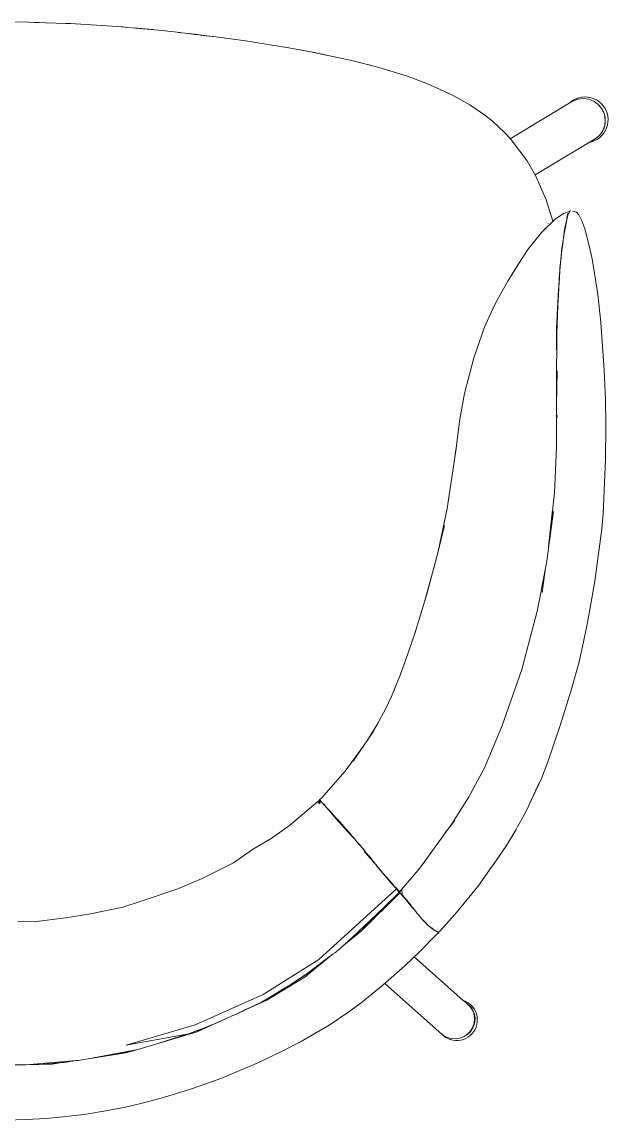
# Model space of a CAD drawing. Header units: millimetres. Extents: x 7998 to 72132, y -12523 to 5591.
# Drawn here: x 65242.1 to 65275.7, y -9745.3 to -9682.6 of the extents above; entities that cross this region are included whole.
import ezdxf

# ---------------------------------------------------------------- set-up
doc = ezdxf.new("R2010")
doc.units = ezdxf.units.MM
doc.layers.add('Xray_Furniture Temporary', color=23, linetype='Continuous', lineweight=15)

msp = doc.modelspace()

# ---------------------------------------------------------------- linework, layer by layer
at = {"layer": 'Xray_Furniture Temporary', "lineweight": 0}
for p, q in [((65241.567, -9682.589), (65242.529, -9682.609)), ((65242.837, -9682.618), (65242.529, -9682.609)), ((65242.837, -9682.618), (65243.139, -9682.618)), ((65243.535, -9682.636), (65242.867, -9682.618)), ((65243.438, -9682.633), (65243.139, -9682.618)), ((65243.546, -9682.639), (65243.535, -9682.636)), ((65245.208, -9682.688), (65243.546, -9682.639)), ((65244.792, -9682.67), (65244.333, -9682.662)), ((65244.792, -9682.67), (65244.95, -9682.681)), ((65247.614, -9682.847), (65245.208, -9682.688)), ((65247.614, -9682.847), (65247.817, -9682.863)), ((65247.844, -9682.866), (65247.817, -9682.863)), ((65247.937, -9682.871), (65247.844, -9682.866)), ((65248.053, -9682.882), (65247.937, -9682.871)), ((65248.068, -9682.883), (65248.053, -9682.882)), ((65248.199, -9682.897), (65248.068, -9682.883)), ((65249.956, -9683.052), (65248.199, -9682.897)), ((65248.601, -9682.932), (65249.188, -9682.973)), ((65249.188, -9682.973), (65249.647, -9683.024)), ((65249.956, -9683.052), (65251.015, -9683.177)), ((65251.089, -9683.185), (65251.015, -9683.177)), ((65251.202, -9683.199), (65251.089, -9683.185)), ((65251.231, -9683.202), (65251.202, -9683.199)), ((65251.272, -9683.206), (65251.231, -9683.202)), ((65251.474, -9683.23), (65251.272, -9683.206)), ((65252.04, -9683.283), (65251.474, -9683.23)), ((65251.474, -9683.23), (65252.048, -9683.299)), ((65252.04, -9683.283), (65252.384, -9683.334)), ((65252.179, -9683.312), (65252.048, -9683.299)), ((65252.179, -9683.312), (65252.34, -9683.334)), ((65252.34, -9683.334), (65252.384, -9683.334)), ((65252.513, -9683.353), (65252.34, -9683.334)), ((65252.404, -9683.334), (65252.384, -9683.334)), ((65252.404, -9683.334), (65252.45, -9683.341)), ((65252.513, -9683.353), (65252.45, -9683.341)), ((65252.45, -9683.341), (65252.606, -9683.357)), ((65252.513, -9683.353), (65252.559, -9683.36)), ((65252.678, -9683.373), (65252.559, -9683.36)), ((65252.678, -9683.373), (65252.606, -9683.357)), ((65252.722, -9683.379), (65252.678, -9683.373)), ((65252.856, -9683.394), (65252.722, -9683.379)), ((65252.874, -9683.397), (65252.856, -9683.394)), ((65253.048, -9683.417), (65252.874, -9683.397)), ((65253.054, -9683.418), (65253.048, -9683.417)), ((65253.094, -9683.423), (65253.054, -9683.418)), ((65254.922, -9683.673), (65253.094, -9683.423)), ((65257.409, -9684.071), (65254.922, -9683.673)), ((65257.409, -9684.071), (65258.639, -9684.295)), ((65257.409, -9684.071), (65258.881, -9684.334)), ((65258.639, -9684.295), (65260.274, -9684.64)), ((65259.286, -9684.423), (65258.881, -9684.334)), ((65259.286, -9684.423), (65259.332, -9684.431)), ((65259.332, -9684.431), (65259.45, -9684.459)), ((65260.274, -9684.64), (65259.45, -9684.459)), ((65260.353, -9684.656), (65260.274, -9684.64)), ((65260.905, -9684.773), (65260.353, -9684.656)), ((65261.673, -9684.954), (65260.905, -9684.773)), ((65261.673, -9684.954), (65261.209, -9684.851)), ((65262.143, -9685.082), (65261.673, -9684.954)), ((65261.673, -9684.954), (65262.052, -9685.065)), ((65261.884, -9685.022), (65261.991, -9685.047)), ((65262.052, -9685.065), (65262.143, -9685.082)), ((65262.143, -9685.082), (65262.274, -9685.122)), ((65262.559, -9685.194), (65262.274, -9685.122)), ((65264.189, -9685.695), (65262.559, -9685.194)), ((65265.326, -9686.12), (65264.189, -9685.695)), ((65265.326, -9686.12), (65266.054, -9686.446)), ((65266.051, -9686.456), (65266.467, -9686.643)), ((65266.768, -9686.775), (65266.054, -9686.446)), ((65266.538, -9686.674), (65266.467, -9686.643)), ((65266.768, -9686.775), (65267.756, -9687.322)), ((65268.674, -9687.96), (65267.756, -9687.322)), ((65273.631, -9687.119), (65270.066, -9689.261)), ((65273.472, -9687.214), (65273.517, -9687.173)), ((65273.529, -9687.163), (65273.517, -9687.173)), ((65273.665, -9687.067), (65273.529, -9687.163)), ((65273.631, -9687.119), (65273.923, -9686.997)), ((65273.812, -9686.991), (65273.665, -9687.067)), ((65273.831, -9686.983), (65273.812, -9686.991)), ((65273.831, -9686.983), (65273.987, -9686.927)), ((65273.923, -9686.997), (65274.24, -9686.957)), ((65274.15, -9686.892), (65273.987, -9686.927)), ((65274.15, -9686.892), (65274.173, -9686.889)), ((65274.173, -9686.889), (65274.338, -9686.876)), ((65274.24, -9686.957), (65274.558, -9687.001)), ((65274.338, -9686.876), (65274.504, -9686.886)), ((65274.504, -9686.886), (65274.527, -9686.89)), ((65274.668, -9686.917), (65274.527, -9686.89)), ((65274.558, -9687.001), (65274.858, -9687.126)), ((65274.668, -9686.917), (65274.689, -9686.921)), ((65274.846, -9686.974), (65274.689, -9686.921)), ((65274.995, -9687.046), (65274.846, -9686.974)), ((65274.858, -9687.126), (65274.963, -9687.206)), ((65275.005, -9687.234), (65274.963, -9687.206)), ((65275.005, -9687.234), (65274.988, -9687.226)), ((65275.134, -9687.138), (65274.995, -9687.046)), ((65275.003, -9687.237), (65275.005, -9687.234)), ((65275.049, -9687.272), (65275.005, -9687.234)), ((65275.005, -9687.234), (65275.018, -9687.248)), ((65275.049, -9687.272), (65275.117, -9687.324)), ((65275.117, -9687.324), (65275.314, -9687.574)), ((65275.26, -9687.246), (65275.134, -9687.138)), ((65275.147, -9687.362), (65275.232, -9687.456)), ((65275.26, -9687.246), (65275.268, -9687.254)), ((65275.268, -9687.254), (65275.377, -9687.375)), ((65269.062, -9688.276), (65268.674, -9687.96)), ((65275.232, -9687.456), (65275.197, -9687.425)), ((65275.232, -9687.456), (65275.225, -9687.461)), ((65275.314, -9687.574), (65275.232, -9687.456)), ((65275.232, -9687.456), (65275.255, -9687.499)), ((65275.32, -9687.581), (65275.322, -9687.587)), ((65275.396, -9687.728), (65275.322, -9687.587)), ((65275.322, -9687.587), (65275.451, -9687.88)), ((65275.396, -9687.728), (65275.362, -9687.678)), ((65275.471, -9687.51), (65275.377, -9687.375)), ((65275.386, -9687.732), (65275.396, -9687.728)), ((65275.451, -9687.88), (65275.396, -9687.728)), ((65275.396, -9687.728), (65275.41, -9687.787)), ((65275.451, -9687.88), (65275.486, -9688.033)), ((65275.451, -9687.88), (65275.501, -9688.191)), ((65275.486, -9688.033), (65275.466, -9687.977)), ((65275.546, -9687.655), (65275.471, -9687.51)), ((65275.602, -9687.809), (65275.546, -9687.655)), ((65275.602, -9687.809), (65275.639, -9687.969)), ((65275.639, -9687.969), (65275.655, -9688.131)), ((65269.734, -9688.897), (65269.062, -9688.276)), ((65275.457, -9688.552), (65275.365, -9688.792)), ((65275.457, -9688.552), (65275.426, -9688.655)), ((65275.426, -9688.655), (65275.433, -9688.614)), ((65275.471, -9688.505), (65275.469, -9688.52)), ((65275.501, -9688.205), (65275.471, -9688.505)), ((65275.471, -9688.505), (65275.496, -9688.349)), ((65275.486, -9688.033), (65275.475, -9688.035)), ((65275.496, -9688.349), (65275.481, -9688.402)), ((65275.486, -9688.033), (65275.485, -9688.095)), ((65275.501, -9688.191), (65275.486, -9688.033)), ((65275.486, -9688.348), (65275.496, -9688.349)), ((65275.496, -9688.349), (65275.492, -9688.296)), ((65275.496, -9688.349), (65275.501, -9688.205)), ((65275.501, -9688.201), (65275.501, -9688.191)), ((65275.501, -9688.201), (65275.501, -9688.205)), ((65275.577, -9688.633), (65275.624, -9688.474)), ((65275.624, -9688.474), (65275.651, -9688.31)), ((65275.651, -9688.31), (65275.656, -9688.144)), ((65275.656, -9688.144), (65275.655, -9688.131)), ((65270.064, -9689.258), (65269.734, -9688.897)), ((65275.002, -9689.202), (65274.918, -9689.268)), ((65275.002, -9689.202), (65275.067, -9689.156)), ((65275.032, -9689.299), (65275.168, -9689.203)), ((65275.067, -9689.156), (65275.047, -9689.167)), ((65275.067, -9689.156), (65275.065, -9689.153)), ((65275.101, -9689.125), (65275.067, -9689.156)), ((65275.067, -9689.156), (65275.079, -9689.142)), ((65275.167, -9689.073), (65275.101, -9689.125)), ((65275.355, -9688.818), (65275.167, -9689.073)), ((65275.168, -9689.203), (65275.29, -9689.089)), ((65275.206, -9689.019), (65275.279, -9688.931)), ((65275.279, -9688.931), (65275.254, -9688.955)), ((65275.276, -9688.928), (65275.279, -9688.931)), ((65275.279, -9688.931), (65275.321, -9688.863)), ((65275.279, -9688.931), (65275.293, -9688.902)), ((65275.29, -9689.089), (65275.306, -9689.073)), ((65275.306, -9689.073), (65275.411, -9688.945)), ((65275.365, -9688.792), (65275.426, -9688.655)), ((65275.426, -9688.655), (65275.402, -9688.695)), ((65275.499, -9688.804), (65275.411, -9688.945)), ((65275.426, -9688.655), (65275.418, -9688.652)), ((65275.499, -9688.804), (65275.51, -9688.784)), ((65275.51, -9688.784), (65275.577, -9688.633)), ((65270.619, -9689.972), (65270.064, -9689.258)), ((65274.918, -9689.268), (65271.487, -9691.33)), ((65274.696, -9689.445), (65274.584, -9689.469)), ((65274.696, -9689.445), (65274.711, -9689.441)), ((65274.711, -9689.441), (65274.867, -9689.385)), ((65274.867, -9689.385), (65275.015, -9689.309)), ((65275.015, -9689.309), (65275.032, -9689.299)), ((65270.619, -9689.972), (65271.024, -9690.535)), ((65271.525, -9691.395), (65271.024, -9690.535)), ((65272.123, -9692.751), (65271.525, -9691.395)), ((65272.123, -9692.751), (65272.443, -9693.774)), ((65272.329, -9693.462), (65272.349, -9693.53)), ((65273.109, -9693.544), (65272.641, -9693.858)), ((65273.109, -9693.544), (65273.371, -9693.447)), ((65273.36, -9693.563), (65273.308, -9693.757)), ((65273.366, -9693.624), (65273.308, -9693.892)), ((65273.426, -9693.496), (65273.36, -9693.563)), ((65273.469, -9693.403), (65273.366, -9693.624)), ((65273.469, -9693.403), (65273.371, -9693.447)), ((65273.51, -9693.384), (65273.469, -9693.403)), ((65273.51, -9693.384), (65273.532, -9693.387)), ((65273.51, -9693.384), (65273.515, -9693.394)), ((65273.532, -9693.387), (65273.52, -9693.4)), ((65273.535, -9693.399), (65273.52, -9693.4)), ((65273.532, -9693.387), (65273.535, -9693.399)), ((65273.621, -9693.394), (65273.851, -9693.467)), ((65273.851, -9693.467), (65273.98, -9693.616)), ((65274.161, -9693.956), (65273.98, -9693.616)), ((65272.641, -9693.858), (65271.863, -9694.603)), ((65272.238, -9694.094), (65272.227, -9694.099)), ((65272.228, -9694.103), (65272.239, -9694.097)), ((65272.502, -9693.972), (65272.443, -9693.774)), ((65272.491, -9693.977), (65272.502, -9693.972)), ((65272.492, -9693.981), (65272.502, -9693.972)), ((65272.502, -9693.972), (65272.532, -9693.963)), ((65273.258, -9694.04), (65273.166, -9694.447)), ((65273.2, -9694.394), (65273.233, -9694.229)), ((65273.218, -9694.347), (65273.269, -9694.075)), ((65273.233, -9694.229), (65273.262, -9694.09)), ((65273.258, -9694.04), (65273.311, -9693.762)), ((65273.262, -9694.09), (65273.269, -9694.075)), ((65273.269, -9694.075), (65273.288, -9693.974)), ((65273.288, -9693.974), (65273.308, -9693.892)), ((65273.311, -9693.762), (65273.308, -9693.757)), ((65273.339, -9693.746), (65273.311, -9693.762)), ((65273.337, -9693.721), (65273.346, -9693.716)), ((65274.161, -9693.956), (65274.328, -9694.413)), ((65271.863, -9694.603), (65271.071, -9695.584)), ((65272.053, -9694.366), (65272.062, -9694.362)), ((65272.065, -9694.369), (65272.054, -9694.374)), ((65273.136, -9694.808), (65273.097, -9695.058)), ((65273.166, -9694.447), (65273.105, -9694.925)), ((65273.105, -9694.925), (65273.127, -9694.806)), ((65273.127, -9694.806), (65273.164, -9694.586)), ((65273.173, -9694.587), (65273.136, -9694.808)), ((65273.164, -9694.586), (65273.2, -9694.394)), ((65273.209, -9694.395), (65273.173, -9694.587)), ((65273.218, -9694.347), (65273.209, -9694.395)), ((65274.328, -9694.413), (65274.575, -9695.378)), ((65273.008, -9695.52), (65272.931, -9696.401)), ((65273.008, -9695.52), (65273.081, -9695.108)), ((65273.009, -9695.651), (65273.081, -9695.108)), ((65273.057, -9695.339), (65273.018, -9695.653)), ((65273.097, -9695.058), (65273.057, -9695.339)), ((65273.081, -9695.108), (65273.088, -9695.056)), ((65273.088, -9695.056), (65273.105, -9694.925)), ((65274.75, -9696.12), (65274.575, -9695.378)), ((65270.561, -9696.384), (65271.071, -9695.584)), ((65273.009, -9695.651), (65272.92, -9696.507)), ((65272.973, -9696.066), (65272.942, -9696.382)), ((65272.967, -9696.052), (65272.973, -9696.066)), ((65272.979, -9695.999), (65272.973, -9696.066)), ((65272.979, -9695.999), (65272.975, -9695.978)), ((65273.018, -9695.653), (65272.979, -9695.999)), ((65275.037, -9697.919), (65274.75, -9696.12)), ((65270.561, -9696.384), (65269.943, -9697.36)), ((65272.897, -9696.799), (65272.921, -9696.515)), ((65272.905, -9696.647), (65272.897, -9696.799)), ((65272.921, -9696.515), (65272.905, -9696.647)), ((65272.942, -9696.382), (65272.906, -9696.8)), ((65272.921, -9696.515), (65272.92, -9696.507)), ((65272.928, -9696.541), (65272.921, -9696.515)), ((65269.226, -9698.664), (65269.943, -9697.36)), ((65272.834, -9697.73), (65272.864, -9697.25)), ((65272.873, -9697.251), (65272.843, -9697.731)), ((65272.864, -9697.25), (65272.897, -9696.799)), ((65272.906, -9696.8), (65272.873, -9697.251)), ((65272.821, -9697.887), (65272.76, -9698.959)), ((65272.821, -9697.887), (65272.806, -9698.234)), ((65272.843, -9697.731), (65272.815, -9698.235)), ((65272.821, -9697.887), (65272.834, -9697.73)), ((65275.037, -9697.919), (65275.068, -9698.158)), ((65268.839, -9699.471), (65269.226, -9698.664)), ((65272.802, -9698.319), (65272.759, -9699.301)), ((65272.815, -9698.235), (65272.79, -9698.76)), ((65272.802, -9698.319), (65272.806, -9698.234)), ((65275.25, -9699.771), (65275.068, -9698.158)), ((65272.76, -9698.959), (65272.711, -9700.08)), ((65272.762, -9699.229), (65272.769, -9699.269)), ((65272.79, -9698.76), (65272.768, -9699.302)), ((65268.597, -9700.028), (65268.839, -9699.471)), ((65272.75, -9699.857), (65272.735, -9700.421)), ((65272.759, -9699.301), (65272.75, -9699.857)), ((65272.768, -9699.317), (65272.75, -9699.857)), ((65272.768, -9699.302), (65272.768, -9699.311)), ((65272.768, -9699.311), (65272.768, -9699.317)), ((65275.25, -9699.771), (65275.442, -9702.489)), ((65268.282, -9700.906), (65268.597, -9700.028)), ((65272.711, -9700.08), (65272.718, -9701.154)), ((65272.735, -9700.421), (65272.725, -9700.991)), ((65267.99, -9701.789), (65268.282, -9700.906)), ((65272.725, -9700.991), (65272.718, -9701.154)), ((65272.718, -9701.154), (65272.719, -9701.565)), ((65272.725, -9700.991), (65272.719, -9701.565)), ((65267.447, -9703.831), (65267.99, -9701.789)), ((65272.719, -9701.565), (65272.715, -9702.144)), ((65272.715, -9702.144), (65272.714, -9702.726)), ((65272.714, -9702.726), (65272.712, -9702.752)), ((65272.712, -9702.752), (65272.713, -9703.311)), ((65272.713, -9704.488), (65272.739, -9702.535)), ((65275.442, -9702.489), (65275.507, -9704.175)), ((65272.713, -9703.311), (65272.713, -9704.488)), ((65267.447, -9703.831), (65267.174, -9705.284)), ((65275.507, -9704.175), (65275.525, -9705.692)), ((65272.714, -9704.658), (65272.712, -9704.803)), ((65272.712, -9704.865), (65272.712, -9704.803)), ((65272.712, -9704.865), (65272.714, -9705.019)), ((65272.713, -9704.488), (65272.714, -9704.658)), ((65266.957, -9707.109), (65267.174, -9705.284)), ((65272.714, -9705.278), (65272.712, -9705.219)), ((65272.712, -9706.903), (65272.712, -9705.29)), ((65272.714, -9705.019), (65272.714, -9705.208)), ((65272.738, -9705.06), (65272.714, -9705.208)), ((65272.714, -9705.278), (65272.738, -9705.12)), ((65275.519, -9707.589), (65275.525, -9705.692)), ((65267.011, -9706.655), (65266.906, -9707.452)), ((65266.464, -9710.395), (65266.957, -9707.109)), ((65272.592, -9709.508), (65272.712, -9706.903)), ((65275.519, -9707.589), (65275.38, -9710.708)), ((65272.592, -9709.508), (65272.372, -9711.572)), ((65266.464, -9710.395), (65265.952, -9712.846)), ((65272.539, -9710.568), (65272.243, -9712.655)), ((65272.489, -9710.471), (65272.255, -9712.575)), ((65272.489, -9710.471), (65272.458, -9710.823)), ((65272.458, -9710.823), (65272.381, -9711.573)), ((65275.296, -9711.561), (65275.38, -9710.708)), ((65265.952, -9712.846), (65266.307, -9711.369)), ((65272.372, -9711.572), (65272.255, -9712.575)), ((65272.381, -9711.573), (65272.287, -9712.346)), ((65275.296, -9711.561), (65274.892, -9714.557)), ((65265.952, -9712.846), (65265.302, -9715.3)), ((65272.209, -9712.964), (65272.145, -9713.514)), ((65272.243, -9712.655), (65272.209, -9712.964)), ((65265.772, -9713.528), (65265.166, -9715.736)), ((65271.896, -9714.77), (65272.145, -9713.514)), ((65272.063, -9713.927), (65271.882, -9715.206)), ((65271.877, -9714.875), (65271.845, -9715.029)), ((65271.896, -9714.77), (65271.877, -9714.875)), ((65274.892, -9714.557), (65274.558, -9716.485)), ((65264.605, -9717.534), (65265.302, -9715.3)), ((65271.6, -9716.269), (65271.845, -9715.029)), ((65271.6, -9716.269), (65270.719, -9719.59)), ((65274.558, -9716.485), (65274.462, -9717.007)), ((65274.462, -9717.007), (65274.259, -9718.025)), ((65264.605, -9717.534), (65264.076, -9719.081)), ((65274.009, -9719.151), (65274.259, -9718.025)), ((65263.711, -9720.071), (65264.076, -9719.081)), ((65273.562, -9720.725), (65274.009, -9719.151)), ((65263.808, -9719.832), (65263.279, -9721.136)), ((65270.719, -9719.59), (65269.579, -9722.847)), ((65263.279, -9721.136), (65262.939, -9721.872)), ((65273.562, -9720.725), (65272.926, -9722.798)), ((65262.231, -9723.161), (65262.939, -9721.872)), ((65262.49, -9722.69), (65261.86, -9723.699)), ((65268.589, -9725.219), (65269.579, -9722.847)), ((65272.21, -9724.879), (65272.926, -9722.798)), ((65261.077, -9724.834), (65262.231, -9723.161)), ((65261.648, -9724.006), (65260.62, -9725.412)), ((65272.21, -9724.879), (65271.845, -9725.821)), ((65260.62, -9725.412), (65259.271, -9726.944)), ((65267.67, -9726.92), (65268.589, -9725.219)), ((65271.149, -9727.309), (65271.845, -9725.821)), ((65271.149, -9727.309), (65271.739, -9726.034)), ((65259.059, -9727.139), (65257.438, -9728.507)), ((65259.159, -9727.074), (65259.059, -9727.139)), ((65259.059, -9727.139), (65259.171, -9727.268)), ((65259.159, -9727.074), (65259.177, -9727.078)), ((65259.171, -9727.268), (65259.159, -9727.074)), ((65259.174, -9727.089), (65259.159, -9727.074)), ((65259.271, -9726.944), (65259.164, -9727.029)), ((65259.184, -9727.064), (65259.164, -9727.029)), ((65259.174, -9727.089), (65259.177, -9727.078)), ((65259.196, -9727.104), (65259.174, -9727.089)), ((65259.177, -9727.078), (65259.196, -9727.104)), ((65259.202, -9727.098), (65259.177, -9727.078)), ((65259.184, -9727.064), (65259.21, -9727.099)), ((65259.184, -9727.072), (65259.184, -9727.064)), ((65259.184, -9727.072), (65259.21, -9727.099)), ((65259.202, -9727.098), (65259.184, -9727.072)), ((65259.188, -9727.059), (65259.28, -9727.175)), ((65259.196, -9727.104), (65259.223, -9727.136)), ((65259.204, -9727.105), (65259.202, -9727.098)), ((65259.247, -9727.15), (65259.204, -9727.105)), ((65259.21, -9727.099), (65259.236, -9727.119)), ((65259.298, -9727.208), (65259.223, -9727.136)), ((65259.236, -9727.119), (65259.261, -9727.152)), ((65259.249, -9727.152), (65259.247, -9727.15)), ((65259.255, -9727.158), (65259.249, -9727.152)), ((65259.298, -9727.208), (65259.255, -9727.158)), ((65259.261, -9727.152), (65259.265, -9727.156)), ((65259.336, -9727.233), (65259.28, -9727.175)), ((65259.28, -9727.175), (65259.31, -9727.198)), ((65259.31, -9727.198), (65259.336, -9727.233)), ((65259.43, -9727.347), (65259.33, -9727.239)), ((65259.336, -9727.233), (65259.436, -9727.341)), ((65259.43, -9727.347), (65259.336, -9727.233)), ((65259.474, -9727.392), (65259.43, -9727.347)), ((65259.436, -9727.341), (65259.481, -9727.386)), ((65259.554, -9727.482), (65259.474, -9727.392)), ((65259.481, -9727.386), (65259.561, -9727.476)), ((65259.576, -9727.513), (65259.554, -9727.482)), ((65259.561, -9727.476), (65259.71, -9727.639)), ((65259.576, -9727.513), (65259.623, -9727.566)), ((65266.719, -9728.419), (65267.67, -9726.92)), ((65271.142, -9727.323), (65270.948, -9727.741)), ((65271.142, -9727.323), (65271.149, -9727.309)), ((65259.653, -9727.598), (65259.623, -9727.566)), ((65259.704, -9727.646), (65259.653, -9727.598)), ((65259.653, -9727.598), (65259.791, -9727.757)), ((65259.807, -9727.761), (65259.704, -9727.646)), ((65259.71, -9727.639), (65259.879, -9727.825)), ((65259.791, -9727.757), (65259.801, -9727.767)), ((65259.801, -9727.767), (65259.945, -9727.917)), ((65259.801, -9727.767), (65260.247, -9728.277)), ((65259.845, -9727.801), (65259.807, -9727.761)), ((65259.873, -9727.831), (65259.845, -9727.801)), ((65259.873, -9727.831), (65260.247, -9728.277)), ((65259.98, -9727.941), (65259.873, -9727.831)), ((65259.879, -9727.825), (65259.98, -9727.941)), ((65260.024, -9727.998), (65259.945, -9727.917)), ((65260.023, -9727.981), (65259.98, -9727.941)), ((65260.031, -9727.992), (65260.023, -9727.981)), ((65260.024, -9727.998), (65260.056, -9728.034)), ((65260.031, -9727.992), (65260.059, -9728.021)), ((65260.25, -9728.248), (65260.056, -9728.034)), ((65260.056, -9728.034), (65260.166, -9728.142)), ((65260.059, -9728.021), (65260.063, -9728.028)), ((65260.063, -9728.028), (65260.166, -9728.142)), ((65260.166, -9728.142), (65260.202, -9728.178)), ((65270.948, -9727.741), (65270.487, -9728.586)), ((65256.405, -9729.253), (65257.438, -9728.507)), ((65260.202, -9728.178), (65260.256, -9728.241)), ((65260.996, -9729.098), (65260.247, -9728.277)), ((65260.447, -9728.467), (65260.25, -9728.248)), ((65260.256, -9728.241), (65260.453, -9728.461)), ((65260.643, -9728.687), (65260.447, -9728.467)), ((65260.453, -9728.461), (65260.649, -9728.681)), ((65260.54, -9728.55), (65260.453, -9728.461)), ((65260.649, -9728.681), (65260.54, -9728.55)), ((65260.833, -9728.902), (65260.643, -9728.687)), ((65260.649, -9728.681), (65260.793, -9728.843)), ((65266.719, -9728.419), (65264.886, -9730.943)), ((65266.327, -9728.959), (65266.889, -9728.231)), ((65269.857, -9729.664), (65270.4, -9728.739)), ((65270.4, -9728.739), (65270.487, -9728.586)), ((65255.332, -9729.887), (65256.405, -9729.253)), ((65260.983, -9729.075), (65260.793, -9728.843)), ((65260.983, -9729.075), (65260.833, -9728.902)), ((65260.936, -9729.033), (65260.983, -9729.075)), ((65260.99, -9729.081), (65260.983, -9729.075)), ((65261.012, -9729.106), (65260.99, -9729.081)), ((65261.042, -9729.14), (65260.996, -9729.098)), ((65260.996, -9729.098), (65261.174, -9729.293)), ((65261.031, -9729.119), (65261.012, -9729.106)), ((65261.042, -9729.14), (65261.012, -9729.106)), ((65261.174, -9729.293), (65261.064, -9729.161)), ((65261.322, -9729.468), (65261.174, -9729.293)), ((65254.249, -9730.643), (65255.332, -9729.887)), ((65261.46, -9729.632), (65261.322, -9729.468)), ((65261.421, -9729.571), (65261.322, -9729.468)), ((65261.421, -9729.571), (65261.467, -9729.626)), ((65261.59, -9729.789), (65261.46, -9729.632)), ((65261.467, -9729.626), (65261.484, -9729.644)), ((65261.484, -9729.644), (65261.597, -9729.783)), ((65261.686, -9729.906), (65261.59, -9729.789)), ((65261.597, -9729.783), (65261.651, -9729.849)), ((65261.651, -9729.849), (65261.846, -9730.087)), ((65261.715, -9729.936), (65261.686, -9729.906)), ((65261.716, -9729.942), (65261.715, -9729.936)), ((65262.094, -9730.406), (65261.716, -9729.942)), ((65261.741, -9730.013), (65262.094, -9730.406)), ((65261.741, -9730.013), (65262.231, -9730.573)), ((65269.857, -9729.664), (65269.113, -9730.747)), ((65252.455, -9731.549), (65254.249, -9730.643)), ((65262.101, -9730.4), (65261.846, -9730.087)), ((65262.332, -9730.676), (65262.001, -9730.25)), ((65262.231, -9730.573), (65262.094, -9730.406)), ((65262.101, -9730.4), (65262.237, -9730.567)), ((65262.236, -9730.584), (65262.231, -9730.573)), ((65262.372, -9730.745), (65262.236, -9730.584)), ((65262.237, -9730.567), (65262.332, -9730.676)), ((65262.332, -9730.676), (65262.378, -9730.739)), ((65262.443, -9730.831), (65262.372, -9730.745)), ((65262.378, -9730.739), (65262.522, -9730.912)), ((65262.443, -9730.831), (65263.086, -9731.6)), ((65262.522, -9730.912), (65262.664, -9731.084)), ((65262.664, -9731.084), (65262.71, -9731.139)), ((65262.71, -9731.139), (65262.784, -9731.23)), ((65263.17, -9731.653), (65262.784, -9731.23)), ((65262.922, -9731.392), (65262.784, -9731.23)), ((65263.738, -9732.297), (65264.886, -9730.943)), ((65268.205, -9731.997), (65268.983, -9730.922)), ((65269.113, -9730.747), (65268.983, -9730.922)), ((65252.455, -9731.549), (65251.059, -9732.133)), ((65262.922, -9731.392), (65262.935, -9731.408)), ((65262.935, -9731.408), (65263.169, -9731.684)), ((65263.162, -9731.69), (65263.086, -9731.6)), ((65263.217, -9731.757), (65263.162, -9731.69)), ((65263.169, -9731.684), (65263.266, -9731.795)), ((65263.17, -9731.653), (65263.42, -9731.97)), ((65263.17, -9731.653), (65263.349, -9731.89)), ((65263.259, -9731.801), (65263.217, -9731.757)), ((65263.285, -9731.831), (65263.259, -9731.801)), ((65263.266, -9731.795), (65263.349, -9731.89)), ((65263.567, -9732.139), (65263.285, -9731.831)), ((65263.349, -9731.89), (65263.42, -9731.97)), ((65249.022, -9732.817), (65251.059, -9732.133)), ((65263.567, -9732.139), (65259.113, -9736.169)), ((65263.753, -9732.363), (65261.562, -9734.531)), ((65263.695, -9732.37), (65262.967, -9733.074)), ((65263.496, -9732.045), (65263.488, -9732.053)), ((65263.496, -9732.045), (65263.618, -9732.168)), ((65263.682, -9732.276), (65263.567, -9732.139)), ((65263.618, -9732.168), (65263.694, -9732.256)), ((65263.678, -9732.333), (65263.691, -9732.315)), ((65263.695, -9732.332), (65263.678, -9732.333)), ((65263.687, -9732.275), (65263.682, -9732.276)), ((65263.694, -9732.256), (65263.687, -9732.275)), ((65263.687, -9732.275), (65263.69, -9732.279)), ((65263.69, -9732.279), (65263.715, -9732.272)), ((65263.691, -9732.315), (65263.694, -9732.283)), ((65263.691, -9732.315), (65263.695, -9732.332)), ((65263.715, -9732.272), (65263.694, -9732.256)), ((65263.738, -9732.297), (65263.694, -9732.283)), ((65263.695, -9732.332), (65263.695, -9732.37)), ((65263.738, -9732.297), (65263.715, -9732.272)), ((65263.725, -9732.328), (65263.756, -9732.359)), ((65263.753, -9732.363), (65263.725, -9732.328)), ((65263.839, -9732.178), (65263.729, -9732.324)), ((65263.729, -9732.324), (65263.743, -9732.334)), ((65263.743, -9732.334), (65263.839, -9732.178)), ((65263.756, -9732.359), (65263.753, -9732.363)), ((65263.756, -9732.359), (65263.969, -9732.585)), ((65263.859, -9732.155), (65263.886, -9732.464)), ((65263.886, -9732.464), (65263.959, -9732.562)), ((65268.205, -9731.997), (65267.255, -9733.154)), ((65246.059, -9733.564), (65247.917, -9733.173)), ((65249.022, -9732.817), (65247.917, -9733.173)), ((65262.967, -9733.074), (65262.832, -9733.206)), ((65263.959, -9732.562), (65264.007, -9732.618)), ((65263.969, -9732.585), (65264.114, -9732.757)), ((65264.007, -9732.618), (65264.061, -9732.68)), ((65264.061, -9732.68), (65264.119, -9732.75)), ((65264.178, -9732.834), (65264.114, -9732.757)), ((65264.119, -9732.75), (65264.183, -9732.827)), ((65264.317, -9733.034), (65264.163, -9732.859)), ((65264.247, -9732.919), (65264.178, -9732.834)), ((65264.183, -9732.827), (65264.253, -9732.913)), ((65264.253, -9732.913), (65264.32, -9732.997)), ((65264.314, -9733.003), (65264.32, -9732.997)), ((65264.317, -9733.034), (65264.329, -9733.022)), ((65264.318, -9733.008), (65264.324, -9733.002)), ((65264.322, -9733.013), (65264.318, -9733.008)), ((65264.32, -9733.037), (65264.329, -9733.022)), ((65264.484, -9733.219), (65264.32, -9733.037)), ((65264.329, -9733.022), (65264.322, -9733.013)), ((65264.324, -9733.002), (65264.328, -9732.998)), ((65264.328, -9733.007), (65264.338, -9733.012)), ((65264.329, -9733.022), (65264.335, -9733.015)), ((65264.402, -9733.114), (65264.329, -9733.022)), ((65264.335, -9733.015), (65264.341, -9733.016)), ((65264.341, -9733.016), (65264.408, -9733.107)), ((65264.484, -9733.219), (65264.402, -9733.114)), ((65264.575, -9733.32), (65264.408, -9733.107)), ((65266.872, -9733.611), (65267.255, -9733.154)), ((65244.642, -9733.798), (65242.981, -9734.001)), ((65244.642, -9733.798), (65246.059, -9733.564)), ((65262.832, -9733.206), (65262.064, -9733.946)), ((65262.466, -9733.567), (65262.069, -9733.953)), ((65262.832, -9733.206), (65262.466, -9733.567)), ((65264.524, -9733.269), (65264.484, -9733.219)), ((65264.524, -9733.269), (65264.53, -9733.276)), ((65264.661, -9733.428), (65264.53, -9733.276)), ((65264.575, -9733.32), (65264.661, -9733.428)), ((65264.661, -9733.428), (65264.747, -9733.534)), ((65264.747, -9733.534), (65264.831, -9733.638)), ((65264.831, -9733.638), (65264.913, -9733.735)), ((65264.913, -9733.735), (65264.992, -9733.825)), ((65264.989, -9733.836), (65264.913, -9733.735)), ((65266.872, -9733.611), (65266.047, -9734.545)), ((65242.981, -9734.001), (65241.921, -9734.012)), ((65261.659, -9734.338), (65261.239, -9734.721)), ((65261.455, -9734.512), (65261.654, -9734.331)), ((65261.654, -9734.331), (65262.064, -9733.946)), ((65262.069, -9733.953), (65261.659, -9734.338)), ((65265.061, -9733.915), (65264.989, -9733.836)), ((65265.058, -9733.919), (65264.989, -9733.836)), ((65265.134, -9733.992), (65265.058, -9733.919)), ((65265.134, -9733.992), (65265.061, -9733.915)), ((65265.067, -9733.909), (65265.14, -9733.985)), ((65265.14, -9733.985), (65265.21, -9734.056)), ((65265.271, -9734.128), (65265.204, -9734.063)), ((65265.21, -9734.056), (65265.277, -9734.122)), ((65265.337, -9734.189), (65265.271, -9734.128)), ((65265.365, -9734.233), (65265.271, -9734.128)), ((65265.277, -9734.122), (65265.343, -9734.183)), ((65265.402, -9734.246), (65265.337, -9734.189)), ((65265.343, -9734.183), (65265.408, -9734.239)), ((65265.776, -9734.542), (65265.365, -9734.233)), ((65265.465, -9734.298), (65265.402, -9734.246)), ((65265.408, -9734.239), (65265.471, -9734.292)), ((65265.527, -9734.348), (65265.465, -9734.298)), ((65265.471, -9734.292), (65265.533, -9734.341)), ((65265.588, -9734.393), (65265.527, -9734.348)), ((65265.533, -9734.341), (65265.594, -9734.387)), ((65265.647, -9734.435), (65265.588, -9734.393)), ((65265.594, -9734.387), (65265.653, -9734.429)), ((65265.702, -9734.473), (65265.647, -9734.435)), ((65265.653, -9734.429), (65265.708, -9734.467)), ((65261.562, -9734.531), (65260.559, -9735.346)), ((65261.082, -9734.86), (65260.559, -9735.346)), ((65261.239, -9734.721), (65261.082, -9734.86)), ((65261.455, -9734.512), (65261.239, -9734.721)), ((65265.846, -9734.745), (65264.896, -9735.71)), ((65265.753, -9734.507), (65265.702, -9734.473)), ((65265.708, -9734.467), (65265.715, -9734.472)), ((65265.715, -9734.472), (65265.743, -9734.493)), ((65265.8, -9734.536), (65265.743, -9734.493)), ((65265.8, -9734.536), (65265.753, -9734.507)), ((65265.983, -9734.655), (65265.776, -9734.542)), ((65265.841, -9734.561), (65265.8, -9734.536)), ((65265.875, -9734.58), (65265.841, -9734.561)), ((65265.983, -9734.655), (65265.846, -9734.745)), ((65265.901, -9734.593), (65265.875, -9734.58)), ((65265.956, -9734.628), (65265.901, -9734.593)), ((65265.965, -9734.62), (65266.047, -9734.545)), ((65265.965, -9734.62), (65265.983, -9734.655)), ((65260.008, -9735.802), (65260.338, -9735.551)), ((65260.554, -9735.35), (65260.338, -9735.551)), ((65259.113, -9736.169), (65255.934, -9738.163)), ((65259.958, -9735.835), (65258.334, -9737.156)), ((65259.482, -9736.207), (65258.334, -9737.156)), ((65259.011, -9736.56), (65259.478, -9736.2)), ((65259.011, -9736.56), (65259.482, -9736.207)), ((65259.482, -9736.207), (65259.015, -9736.568)), ((65259.478, -9736.2), (65259.59, -9736.11)), ((65259.592, -9736.119), (65259.482, -9736.207)), ((65259.732, -9736.003), (65259.599, -9736.113)), ((65259.599, -9736.113), (65259.737, -9736.008)), ((65264.896, -9735.71), (65264.047, -9736.528)), ((65267.377, -9738.508), (65264.577, -9736.018)), ((65258.526, -9736.926), (65258.009, -9737.284)), ((65258.311, -9737.065), (65258.522, -9736.919)), ((65258.522, -9736.919), (65259.011, -9736.56)), ((65259.015, -9736.568), (65258.526, -9736.926)), ((65264.047, -9736.528), (65262.807, -9737.62)), ((65258.334, -9737.156), (65256.142, -9738.503)), ((65258.334, -9737.156), (65256.483, -9738.221)), ((65257.454, -9737.635), (65258.005, -9737.276)), ((65258.009, -9737.284), (65257.458, -9737.642)), ((65258.005, -9737.276), (65258.089, -9737.218)), ((65258.089, -9737.218), (65258.223, -9737.13)), ((65258.223, -9737.13), (65258.311, -9737.065)), ((65266.169, -9740.451), (65262.897, -9737.541)), ((65255.934, -9738.163), (65252.051, -9739.901)), ((65256.565, -9738.174), (65256.76, -9738.054)), ((65256.76, -9738.054), (65256.862, -9737.995)), ((65256.862, -9737.995), (65257.454, -9737.635)), ((65257.458, -9737.642), (65256.937, -9737.96)), ((65261.541, -9738.643), (65262.807, -9737.62)), ((65254.802, -9739.108), (65256.142, -9738.503)), ((65255.121, -9738.948), (65255.841, -9738.609)), ((65255.841, -9738.609), (65256.483, -9738.221)), ((65260.831, -9739.167), (65261.541, -9738.643)), ((65267.384, -9738.51), (65267.377, -9738.508)), ((65267.522, -9738.568), (65267.384, -9738.51)), ((65267.584, -9738.692), (65267.384, -9738.51)), ((65267.522, -9738.568), (65267.534, -9738.574)), ((65267.534, -9738.574), (65267.663, -9738.649)), ((65267.584, -9738.692), (65267.596, -9738.699)), ((65267.596, -9738.699), (65267.588, -9738.696)), ((65267.594, -9738.701), (65267.596, -9738.699)), ((65267.596, -9738.699), (65267.705, -9738.785)), ((65267.665, -9738.764), (65267.596, -9738.699)), ((65267.596, -9738.699), (65267.628, -9738.731)), ((65267.663, -9738.649), (65267.781, -9738.741)), ((65267.685, -9738.779), (65267.665, -9738.764)), ((65267.685, -9738.779), (65267.7, -9738.791)), ((65267.705, -9738.785), (65267.7, -9738.791)), ((65267.7, -9738.791), (65267.732, -9738.828)), ((65267.705, -9738.785), (65267.802, -9738.885)), ((65267.732, -9738.828), (65267.745, -9738.851)), ((65267.802, -9738.885), (65267.732, -9738.828)), ((65267.781, -9738.741), (65267.795, -9738.753)), ((65267.795, -9738.753), (65267.899, -9738.861)), ((65253.809, -9739.557), (65254.21, -9739.376)), ((65254.227, -9739.368), (65254.799, -9739.1)), ((65254.227, -9739.368), (65254.771, -9739.123)), ((65254.802, -9739.108), (65254.771, -9739.123)), ((65254.799, -9739.1), (65254.822, -9739.088)), ((65255.105, -9738.956), (65254.802, -9739.108)), ((65254.822, -9739.088), (65255.105, -9738.956)), ((65259.705, -9739.927), (65260.831, -9739.167)), ((65267.745, -9738.851), (65267.789, -9738.896)), ((65267.802, -9738.885), (65267.789, -9738.896)), ((65267.789, -9738.896), (65267.835, -9738.959)), ((65267.885, -9738.997), (65267.802, -9738.885)), ((65267.802, -9738.885), (65267.847, -9738.965)), ((65267.852, -9738.978), (65267.835, -9738.959)), ((65267.835, -9738.959), (65267.847, -9738.965)), ((65267.847, -9738.965), (65267.852, -9738.978)), ((65267.857, -9738.989), (65267.852, -9738.978)), ((65267.863, -9738.99), (65267.857, -9738.989)), ((65267.871, -9739.007), (65267.863, -9738.99)), ((65267.863, -9738.99), (65267.878, -9739.002)), ((65267.937, -9739.128), (65267.871, -9739.007)), ((65267.976, -9739.235), (65267.871, -9739.007)), ((65267.878, -9739.002), (65267.885, -9738.997)), ((65267.878, -9739.002), (65267.937, -9739.128)), ((65267.885, -9738.997), (65267.952, -9739.12)), ((65267.899, -9738.861), (65267.988, -9738.981)), ((65267.952, -9739.12), (65267.899, -9739.046)), ((65267.937, -9739.128), (65267.952, -9739.12)), ((65267.976, -9739.235), (65267.937, -9739.128)), ((65267.937, -9739.128), (65267.996, -9739.253)), ((65267.952, -9739.12), (65268.003, -9739.251)), ((65267.952, -9739.12), (65267.975, -9739.208)), ((65267.98, -9739.242), (65267.976, -9739.235)), ((65268.027, -9739.517), (65267.98, -9739.242)), ((65267.988, -9738.981), (65268, -9738.998)), ((65268.003, -9739.251), (65267.996, -9739.253)), ((65267.996, -9739.253), (65268.019, -9739.391)), ((65268.019, -9739.391), (65267.996, -9739.293)), ((65268, -9738.998), (65268.072, -9739.129)), ((65268.003, -9739.251), (65268.036, -9739.388)), ((65268.036, -9739.388), (65268.004, -9739.302)), ((65268.036, -9739.388), (65268.019, -9739.391)), ((65268.034, -9739.53), (65268.019, -9739.391)), ((65268.019, -9739.391), (65268.043, -9739.529)), ((65268.036, -9739.388), (65268.035, -9739.481)), ((65268.051, -9739.528), (65268.036, -9739.388)), ((65268.126, -9739.269), (65268.072, -9739.129)), ((65268.126, -9739.269), (65268.132, -9739.288)), ((65268.132, -9739.288), (65268.166, -9739.433)), ((65268.166, -9739.433), (65268.181, -9739.581)), ((65248.111, -9741.065), (65252.051, -9739.901)), ((65253.194, -9739.835), (65252.16, -9740.302)), ((65252.328, -9740.173), (65253.191, -9739.826)), ((65253.194, -9739.835), (65252.33, -9740.182)), ((65253.191, -9739.826), (65253.787, -9739.567)), ((65253.221, -9739.823), (65253.194, -9739.835)), ((65253.221, -9739.823), (65253.787, -9739.567)), ((65258.082, -9740.878), (65259.705, -9739.927)), ((65267.754, -9740.305), (65267.905, -9740.08)), ((65267.921, -9740.076), (65267.841, -9740.193)), ((65267.841, -9740.193), (65267.905, -9740.08)), ((65267.928, -9740.08), (65267.855, -9740.203)), ((65267.905, -9740.08), (65268.003, -9739.806)), ((65267.905, -9740.08), (65267.913, -9740.072)), ((65267.913, -9740.072), (65267.97, -9739.943)), ((65268.018, -9739.81), (65267.921, -9740.076)), ((65267.921, -9740.076), (65267.928, -9740.08)), ((65267.928, -9740.08), (65267.986, -9739.948)), ((65267.986, -9739.948), (65267.938, -9740.03)), ((65267.97, -9739.943), (65268.009, -9739.808)), ((65267.986, -9739.948), (65267.97, -9739.943)), ((65268.026, -9739.811), (65267.986, -9739.948)), ((65267.986, -9739.948), (65268.001, -9739.857)), ((65268.003, -9739.798), (65268.027, -9739.517)), ((65268.003, -9739.806), (65268.003, -9739.798)), ((65268.009, -9739.808), (65268.03, -9739.669)), ((65268.03, -9739.669), (65268.018, -9739.81)), ((65268.026, -9739.811), (65268.018, -9739.81)), ((65268.047, -9739.67), (65268.023, -9739.76)), ((65268.047, -9739.67), (65268.026, -9739.811)), ((65268.043, -9739.529), (65268.03, -9739.669)), ((65268.03, -9739.669), (65268.034, -9739.53)), ((65268.03, -9739.669), (65268.047, -9739.67)), ((65268.047, -9739.67), (65268.039, -9739.578)), ((65268.043, -9739.529), (65268.051, -9739.528)), ((65268.051, -9739.528), (65268.047, -9739.67)), ((65268.051, -9740.166), (65268.11, -9740.031)), ((65268.11, -9740.031), (65268.152, -9739.89)), ((65268.155, -9739.878), (65268.152, -9739.89)), ((65268.178, -9739.73), (65268.155, -9739.878)), ((65268.181, -9739.581), (65268.178, -9739.73)), ((65251.685, -9740.422), (65248.111, -9741.065)), ((65252.16, -9740.302), (65249.67, -9741.043)), ((65249.67, -9741.043), (65251.429, -9740.504)), ((65250.994, -9740.649), (65251.429, -9740.504)), ((65251.431, -9740.513), (65251.254, -9740.572)), ((65251.429, -9740.504), (65251.491, -9740.481)), ((65251.635, -9740.438), (65251.431, -9740.513)), ((65251.635, -9740.438), (65251.491, -9740.481)), ((65251.685, -9740.422), (65251.647, -9740.433)), ((65251.685, -9740.422), (65251.767, -9740.389)), ((65252.33, -9740.182), (65251.767, -9740.389)), ((65251.809, -9740.374), (65252.109, -9740.254)), ((65252.109, -9740.254), (65252.328, -9740.173)), ((65266.169, -9740.451), (65266.407, -9740.607)), ((65266.214, -9740.499), (65266.169, -9740.451)), ((65266.332, -9740.592), (65266.214, -9740.499)), ((65266.347, -9740.602), (65266.332, -9740.592)), ((65266.347, -9740.602), (65266.476, -9740.677)), ((65266.407, -9740.607), (65266.68, -9740.696)), ((65266.614, -9740.735), (65266.476, -9740.677)), ((65266.68, -9740.696), (65266.969, -9740.71)), ((65266.969, -9740.71), (65267.255, -9740.649)), ((65267.255, -9740.649), (65267.288, -9740.632)), ((65267.296, -9740.63), (65267.288, -9740.632)), ((65267.296, -9740.63), (65267.517, -9740.517)), ((65267.427, -9740.575), (65267.296, -9740.63)), ((65267.427, -9740.575), (65267.369, -9740.592)), ((65267.525, -9740.682), (65267.387, -9740.74)), ((65267.422, -9740.565), (65267.427, -9740.575)), ((65267.551, -9740.503), (65267.427, -9740.575)), ((65267.427, -9740.575), (65267.479, -9740.536)), ((65267.517, -9740.517), (65267.533, -9740.504)), ((65267.655, -9740.606), (65267.525, -9740.682)), ((65267.547, -9740.497), (65267.533, -9740.504)), ((65267.584, -9740.464), (65267.547, -9740.497)), ((65267.547, -9740.497), (65267.551, -9740.503)), ((65267.551, -9740.503), (65267.665, -9740.417)), ((65267.665, -9740.417), (65267.584, -9740.464)), ((65267.599, -9740.446), (65267.584, -9740.464)), ((65267.599, -9740.446), (65267.654, -9740.404)), ((65267.761, -9740.311), (65267.654, -9740.404)), ((65267.654, -9740.404), (65267.71, -9740.348)), ((65267.665, -9740.417), (65267.654, -9740.404)), ((65267.655, -9740.606), (65267.663, -9740.601)), ((65267.663, -9740.601), (65267.78, -9740.512)), ((65267.767, -9740.316), (65267.665, -9740.417)), ((65267.665, -9740.417), (65267.723, -9740.344)), ((65267.71, -9740.348), (65267.739, -9740.323)), ((65267.739, -9740.323), (65267.746, -9740.313)), ((65267.754, -9740.305), (65267.841, -9740.193)), ((65267.841, -9740.193), (65267.761, -9740.311)), ((65267.767, -9740.316), (65267.761, -9740.311)), ((65267.855, -9740.203), (65267.767, -9740.316)), ((65267.885, -9740.409), (65267.78, -9740.512)), ((65267.855, -9740.203), (65267.79, -9740.269)), ((65267.841, -9740.193), (65267.855, -9740.203)), ((65267.855, -9740.203), (65267.893, -9740.117)), ((65267.976, -9740.292), (65267.885, -9740.409)), ((65268.051, -9740.166), (65267.976, -9740.292)), ((65248.764, -9741.309), (65245.925, -9741.842)), ((65247.549, -9741.578), (65248.764, -9741.309)), ((65248.764, -9741.309), (65248.095, -9741.511)), ((65248.764, -9741.309), (65248.557, -9741.362)), ((65248.837, -9741.291), (65248.816, -9741.297)), ((65248.863, -9741.287), (65248.837, -9741.291)), ((65248.863, -9741.287), (65248.923, -9741.273)), ((65248.923, -9741.273), (65248.965, -9741.261)), ((65248.965, -9741.261), (65249.67, -9741.043)), ((65256.946, -9741.457), (65258.082, -9740.878)), ((65266.614, -9740.735), (65266.634, -9740.742)), ((65266.634, -9740.742), (65266.778, -9740.781)), ((65266.778, -9740.781), (65266.926, -9740.8)), ((65266.926, -9740.8), (65266.948, -9740.8)), ((65267.077, -9740.799), (65266.948, -9740.8)), ((65267.077, -9740.799), (65267.096, -9740.799)), ((65267.243, -9740.779), (65267.096, -9740.799)), ((65267.387, -9740.74), (65267.243, -9740.779)), ((65245.241, -9741.946), (65242.367, -9742.19)), ((65245.241, -9741.946), (65244.539, -9742.053)), ((65245.317, -9741.941), (65245.241, -9741.946)), ((65245.379, -9741.937), (65245.317, -9741.941)), ((65245.481, -9741.924), (65245.379, -9741.937)), ((65245.597, -9741.907), (65245.481, -9741.924)), ((65245.682, -9741.89), (65245.597, -9741.907)), ((65245.925, -9741.842), (65245.682, -9741.89)), ((65248.095, -9741.511), (65245.925, -9741.842)), ((65247.085, -9741.665), (65247.549, -9741.578)), ((65247.551, -9741.587), (65247.335, -9741.627)), ((65248.557, -9741.362), (65247.551, -9741.587)), ((65256.946, -9741.457), (65255.594, -9742.106)), ((65239.582, -9742.175), (65242.241, -9742.199)), ((65242.303, -9742.196), (65242.241, -9742.199)), ((65242.367, -9742.19), (65242.303, -9742.196)), ((65243.879, -9742.154), (65242.367, -9742.19)), ((65242.783, -9742.18), (65243.367, -9742.149)), ((65243.367, -9742.158), (65243.09, -9742.173)), ((65243.367, -9742.149), (65244.43, -9742.058)), ((65244.43, -9742.066), (65243.367, -9742.158)), ((65244.43, -9742.066), (65243.879, -9742.154)), ((65244.43, -9742.058), (65244.812, -9742.012)), ((65244.539, -9742.053), (65244.43, -9742.066)), ((65253.884, -9742.83), (65255.594, -9742.106)), ((65253.361, -9743.028), (65251.79, -9743.583)), ((65253.884, -9742.83), (65253.361, -9743.028)), ((65250.249, -9744.061), (65251.786, -9743.588)), ((65251.79, -9743.583), (65251.786, -9743.588)), ((65249.166, -9744.343), (65248.242, -9744.573)), ((65250.249, -9744.061), (65249.166, -9744.343)), ((65244.684, -9745.149), (65245.82, -9745.009)), ((65245.82, -9745.009), (65246.945, -9744.823)), ((65246.945, -9744.823), (65248.069, -9744.603)), ((65248.242, -9744.573), (65248.069, -9744.603)), ((65242.391, -9745.325), (65241.225, -9745.347)), ((65242.391, -9745.325), (65243.536, -9745.254)), ((65243.536, -9745.254), (65244.684, -9745.149))]:
    msp.add_line(p, q, dxfattribs=at)

doc.saveas('drawing.dxf')
